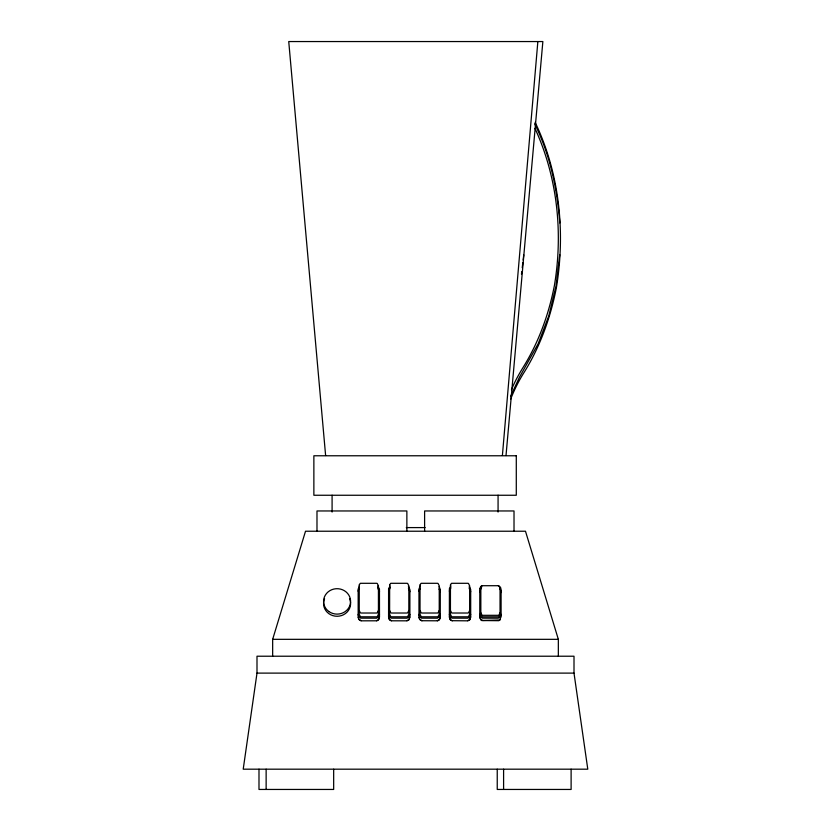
<?xml version="1.0" encoding="UTF-8"?>
<svg xmlns="http://www.w3.org/2000/svg" width="831" height="831" viewBox="0 0 831 831"><rect width="100%" height="100%" fill="white"/><g stroke="black" fill="none" stroke-linecap="round" stroke-linejoin="round"><path stroke-width="1.25" d="M358.171 591.257L358.514 589.574M388.576 591.257L389.324 588.878M418.969 591.257L419.167 589.968M449.374 591.257L449.903 589.21M359.221 589.096L359.428 588.068M378.427 610.515L377.264 612.831A1.475 1.371 0 0 1 376.505 613.018L361.142 613.018A1.475 1.371 0 0 1 360.384 612.831L359.221 610.515M379.487 614.348L378.624 617.059L376.547 618.181L360.727 618.15L358.774 616.685L358.171 614.348M379.487 616.986L378.624 619.708L376.931 620.799L361.111 620.83L358.774 619.324L358.171 616.841L358.171 589.054L359.449 586.156M389.625 589.096L390.217 587.496M408.831 610.515L407.668 612.831A1.475 1.371 0 0 1 406.91 613.018L391.546 613.018A1.475 1.371 0 0 1 390.788 612.831L389.625 610.515M409.88 614.348L409.029 617.059L406.941 618.181L391.131 618.15L389.427 617.059L388.576 614.348M409.88 616.986L409.029 619.708L406.941 620.83L391.131 620.799L389.427 619.708L388.576 616.986M420.029 589.096L420.081 588.545M439.235 610.515L438.072 612.831A1.475 1.371 0 0 1 437.314 613.018L421.951 613.018A1.475 1.371 0 0 1 421.192 612.831L420.029 610.515M440.285 616.986L439.422 619.708L437.729 620.799L421.909 620.726L419.582 619.324L418.969 616.841L418.969 589.054L419.977 586.406M440.285 614.348L439.422 617.059L437.345 618.181L421.525 618.15L419.832 617.059L418.969 614.348M450.433 589.096L450.869 587.662M469.64 610.515L468.476 612.831A1.475 1.371 0 0 1 467.718 613.018L452.355 613.018A1.475 1.371 0 0 1 451.597 612.831L450.433 610.515M470.689 614.348L469.827 617.059L467.749 618.181L451.929 618.15L449.987 616.685L449.374 614.348M470.689 616.986L469.827 619.708L467.749 620.83L451.929 620.695L450.236 619.708L449.374 616.986M479.778 592.077L479.871 590.831L479.871 591.734M480.837 589.096L481.585 587.351M500.044 612.811L498.88 615.127A1.517 1.465 0 0 1 498.122 615.314L482.759 615.314A1.517 1.465 0 0 1 482.001 615.127L480.837 612.811M501.093 614.348L500.231 617.059L498.153 618.181L482.333 618.15L480.64 617.059L479.778 614.348M502.402 455.44L537.854 41.55M506.017 455.523L542.861 41.55L288.741 41.55L325.617 455.523M521.463 274.188L521.764 271.623M522.232 267.769L522.834 262.627M523.146 260.051L523.748 254.909M559.751 254.743L556.043 285.968L548.803 315.863L538.187 343.702L519.313 377.503L510.577 396.501M256.997 673.11L243.213 769.184L587.787 769.184L574.003 673.11L574.003 656.22L256.997 656.22L256.997 673.11L574.003 673.11M272.661 656.22L272.661 639.33L305.517 531.227L525.483 531.227L558.339 639.33L558.339 656.22M511.439 389.812C514.618 381.876 518.793 374.397 523.26 367.136C538.789 342.092 548.834 314.17 554.443 285.313C563.148 232.628 557.456 177.117 534.998 128.462M510.618 399.254C514.275 389.832 518.793 380.775 524.195 372.236C540.275 346.319 550.6 317.39 556.417 287.516C565.537 232.015 559.512 173.326 535.143 122.334M500.491 619.324L499.628 620.31M390.144 585.969L388.596 588.618L388.576 616.841L389.427 619.583L391.515 620.726M450.953 585.969L449.405 588.618L449.374 616.841L450.236 619.583L452.313 620.83M481.762 585.751L480.837 587.6L480.837 614.306L482.001 616.623A1.517 1.465 0 0 0 482.759 616.81L498.122 616.81A1.517 1.465 0 0 0 498.88 616.623L500.044 614.306L500.044 588.099L498.88 585.782A1.517 1.465 0 0 0 498.122 585.595M481.679 585.824L482.375 585.595M498.912 620.695L481.596 620.539M376.547 620.726L378.624 619.583L379.487 616.841L379.455 589.054L377.669 586M406.941 620.726L409.029 619.583L409.88 616.841L409.88 589.553L408.416 586.229M437.345 620.726L439.422 619.583L440.264 617.35L440.285 589.553L439.142 586.509M467.749 620.726L469.827 619.583L470.689 616.841L470.689 589.553L469.224 586.229M406.297 527.592L425.15 527.592M272.661 639.33L558.339 639.33M421.909 620.83L419.832 619.583L419.001 617.35M361.111 620.726L359.034 619.583L358.192 617.35M481.253 620.31L480.64 619.708M377.69 587.6L378.427 589.595M469.089 587.808L469.64 589.595M469.827 589.023L470.689 591.765M534.593 123.746C550.07 154.493 557.175 188.814 559.834 222.947M408.437 588.057L408.831 589.595M409.278 589.408L409.88 591.765M500.698 590.685L501.093 592.565M501.093 592.191L500.698 590.27L500.698 591.184M499.898 588.608L500.044 589.595M440.066 590.28L440.285 591.765M479.882 617.984L479.778 616.986M439.173 588.909L439.235 589.595M379.383 590.768L379.487 591.765M571.115 769.184L571.115 789.45L497.239 789.45L497.239 769.184M514.015 531.227L514.015 510.961L424.61 510.961L424.61 531.227M503.596 769.184L503.596 789.45M500.875 590.727L500.875 591.63M498.07 495.214L498.07 512.052M406.868 531.227L406.868 510.961L316.985 510.961L316.985 531.227M333.667 769.184L333.667 789.45L258.992 789.45L258.992 769.184M332.088 495.214L332.088 512.052M266.138 769.184L266.138 789.45M349.529 598.6A13.514 12.714 0 0 1 337.178 616.27A13.514 12.714 0 0 1 324.557 598.777M359.241 585.003L359.221 614.306L360.384 616.623A1.475 1.371 0 0 0 361.142 616.81L376.505 616.81A1.475 1.371 0 0 0 377.264 616.623L378.427 614.306L378.427 585.803L377.264 583.487A1.475 1.371 0 0 0 376.505 583.3L360.758 583.3A1.184 1.101 0 0 0 360.145 583.445L359.241 585.003M389.635 585.003L389.625 614.306L390.788 616.623A1.475 1.371 0 0 0 391.546 616.81L406.91 616.81A1.475 1.371 0 0 0 407.668 616.623L408.831 614.306L408.831 585.803L407.668 583.487A1.475 1.371 0 0 0 406.91 583.3L391.162 583.3A1.184 1.101 0 0 0 390.549 583.445L389.635 585.003M420.039 585.003L420.029 614.306L421.192 616.623A1.475 1.371 0 0 0 421.951 616.81L437.314 616.81A1.475 1.371 0 0 0 438.072 616.623L439.235 614.306L439.235 585.803L438.072 583.487A1.475 1.371 0 0 0 437.314 583.3L421.566 583.3A1.184 1.101 0 0 0 420.953 583.445L420.039 585.003M450.444 585.003L450.433 614.306L451.597 616.623A1.475 1.371 0 0 0 452.355 616.81L467.718 616.81A1.475 1.371 0 0 0 468.476 616.623L469.64 614.306L469.64 585.803L468.476 583.487A1.475 1.371 0 0 0 467.718 583.3L451.971 583.3A1.184 1.101 0 0 0 451.358 583.445L450.444 585.003M479.799 588.618L479.778 616.768L480.391 619.033L482.718 620.487L499.628 619.988L501.093 616.768L501.093 589.553L500.491 587.216L498.153 585.71L482.333 585.71L480.785 586.406L479.799 588.618M516.29 455.772L313.869 455.772L313.869 495.255L516.29 495.255L516.29 455.772M328.941 611.554A13.514 12.714 0 0 0 350.495 602.974A13.514 12.714 0 0 0 331.818 589.698A13.514 12.714 0 0 0 328.941 611.554"/></g></svg>
